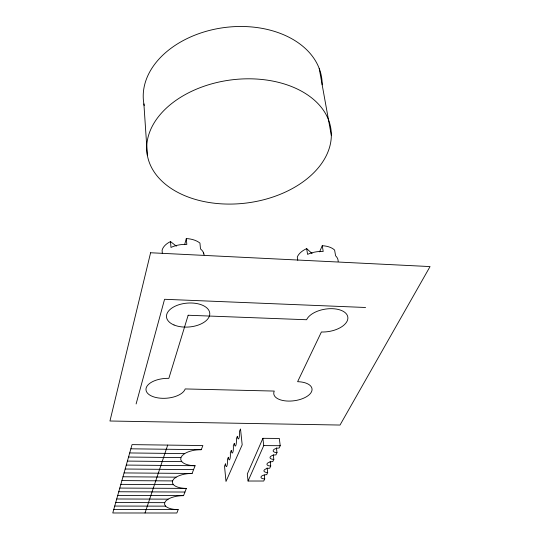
<?xml version="1.0" encoding="UTF-8"?>
<svg xmlns="http://www.w3.org/2000/svg" width="540" height="540" viewBox="0 0 540 540"><rect width="100%" height="100%" fill="white"/><g stroke="black" fill="none" stroke-linecap="round" stroke-linejoin="round"><path stroke-width="0.81" d="M120.845 484.353L173.414 484.65A16.909 7.364 -4.9 0 0 186.347 488.41L183.56 495.632A16.355 6.878 -4.8 0 0 168.156 499.142L165.915 500.843L164.707 502.659L164.606 504.468L165.611 506.142A16.355 6.878 -4.8 0 0 178.18 509.605L176.87 513L112.772 512.98L132.05 444.623L202.865 445.554L201.272 449.685A17.503 7.897 -5.1 0 0 184.7 453.593L129.701 452.952M127.406 461.086L181.778 461.632A17.503 7.897 -5.1 0 0 195.089 465.723L192.105 473.459A16.909 7.364 -4.9 0 0 176.141 477.158L173.806 478.967L172.53 480.911L172.402 482.848L173.414 484.65M184.7 453.593L182.257 455.531L180.913 457.61L180.758 459.695L181.778 461.632M136.114 403.954L164.565 299.288L365.587 307.49M184.626 244.654L186.314 238.572A20.945 12.501 -4.5 0 1 199.942 243.088L200.495 248.94A21.013 12.454 -4.6 0 1 204.147 254.86M145.017 512.987L167.697 445.095M319.592 251.849L322.259 245.707A20.446 11.853 -9.3 0 1 334.611 250.067L335.583 255.785A20.506 11.806 -9.3 0 1 338.168 261.502M264.715 478.913A4.759 2.066 -6.6 0 1 261.07 476.793A4.759 2.066 -6.6 0 1 266.693 474.674L267.692 472.534A4.806 2.106 -6.7 0 1 264.026 470.36A4.806 2.106 -6.7 0 1 269.716 468.207L270.736 466.027A4.853 2.147 -6.7 0 1 267.043 463.806A4.853 2.147 -6.7 0 1 272.795 461.612L273.834 459.385A4.901 2.187 -6.8 0 1 270.122 457.117A4.901 2.187 -6.8 0 1 275.933 454.882L276.993 452.608A4.955 2.234 -6.9 0 1 273.26 450.293A4.955 2.234 -6.9 0 1 279.14 448.018L280.219 445.702L279.308 438.44L262.899 438.318L247.313 473.992L248.063 481.019L263.736 481.019L264.715 478.913L264.263 475.011M248.063 481.019L263.75 445.601L262.899 438.318M114.723 506.061L165.611 506.142M113.744 509.537L178.18 509.605M117.733 495.389L183.56 495.632M116.721 498.987L168.156 499.142M115.715 502.544L164.707 502.659M119.799 488.072L186.347 488.41M118.76 491.751L184.943 492.041M263.75 445.601L280.219 445.702M122.985 476.78L176.141 477.158M121.912 480.587L172.53 480.911M125.172 469.024L193.59 469.611M124.072 472.925L192.105 473.459M126.279 465.075L195.089 465.723M128.547 457.043L180.913 457.61M130.869 448.814L201.272 449.685M162.338 253.591L162.101 250.243A20.945 12.501 -4.5 0 1 170.519 241.569L176.33 246.166M297.776 260.28L297.29 257.013A20.446 11.853 -9.3 0 1 306.68 248.616L312.107 253.584M319.201 68.425L331.344 135.594A92.745 62.033 -7.3 0 1 192.031 198.382A92.745 62.033 -7.3 0 1 193.698 90.349A92.745 62.033 -7.3 0 1 331.344 135.594M322.259 245.707L323.197 251.458A20.506 11.806 -9.3 0 0 307.564 254.367L306.68 248.616M276.399 447.802L276.993 452.608M273.254 454.613L273.834 459.385M270.169 461.282L270.736 466.027M267.138 467.822L267.692 472.534M203.317 252.308L203.472 253.969M186.314 238.572L186.826 244.445A21.013 12.454 -4.6 0 0 170.971 247.442L170.519 241.569M143.89 103.916L147.359 155.358M144.207 105.53A89.863 63.362 -7.4 0 1 226.247 27.324A89.863 63.362 -7.4 0 1 322.191 84.8M150.599 252.754L109.951 421.004L340.018 425.048L430.049 266.578L150.599 252.754M188.156 315.245L168.845 378.351A19.784 9.916 -4.2 0 0 146.232 387.801A19.784 9.916 -4.2 0 0 162.466 398.311A19.784 9.916 -4.2 0 0 185.179 388.935L274.266 391.068A19.278 9.457 -7.6 0 0 288.401 401.085A19.278 9.457 -7.6 0 0 311.492 391.811A19.278 9.457 -7.6 0 0 297.614 381.686L321.408 331.992A21.168 11.333 -9 0 0 347.173 321.023A21.168 11.333 -9 0 0 332.269 308.684A21.168 11.333 -9 0 0 306.605 319.741L188.156 315.245M225.47 463.928L224.519 466.135L225.99 481.451L242.183 444.832L240.503 428.956L239.45 431.406A5.117 1.141 -89.1 0 1 238.882 438.345A5.117 1.141 -89.1 0 1 237.371 436.239L236.345 438.635A5.069 1.114 -89.2 0 1 235.784 445.5A5.069 1.114 -89.2 0 1 234.306 443.374L233.294 445.723A5.022 1.094 -89.2 0 1 232.747 452.507A5.022 1.094 -89.2 0 1 231.302 450.367L230.31 452.662A4.975 1.067 -89.3 0 1 229.77 459.371A4.975 1.067 -89.3 0 1 228.353 457.218L227.387 459.466A4.928 1.046 -89.3 0 1 226.854 466.101A4.928 1.046 -89.3 0 1 225.47 463.928M174.022 324.986A21.708 11.974 -4.8 0 0 209.405 316.049A21.708 11.974 -4.8 0 0 180.941 304.148A21.708 11.974 -4.8 0 0 174.022 324.986"/></g></svg>
